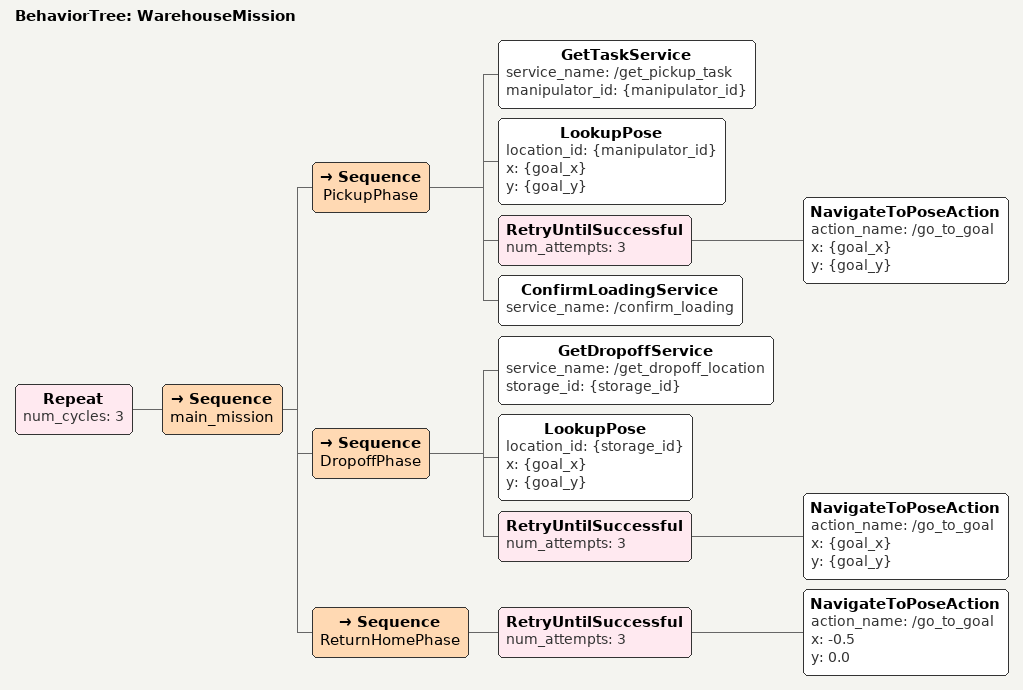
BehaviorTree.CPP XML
<root BTCPP_format="4">
  <BehaviorTree ID="WarehouseMission">

    <!-- Robot udela 3 cykly-->
    <Repeat num_cycles="3">
      <Sequence name="main_mission">

        <Sequence name="PickupPhase">
          <GetTaskService service_name="/get_pickup_task"
                          manipulator_id="{manipulator_id}"/>

          <LookupPose location_id="{manipulator_id}"
                      x="{goal_x}" y="{goal_y}"/>

          <RetryUntilSuccessful num_attempts="3">
            <NavigateToPoseAction action_name="/go_to_goal"
                                  x="{goal_x}" y="{goal_y}"/>
          </RetryUntilSuccessful>

          <ConfirmLoadingService service_name="/confirm_loading"/>
        </Sequence>

        <Sequence name="DropoffPhase">
          <GetDropoffService service_name="/get_dropoff_location"
                             storage_id="{storage_id}"/>

          <LookupPose location_id="{storage_id}"
                      x="{goal_x}" y="{goal_y}"/>

          <RetryUntilSuccessful num_attempts="3">
            <NavigateToPoseAction action_name="/go_to_goal"
                                  x="{goal_x}" y="{goal_y}"/>
          </RetryUntilSuccessful>
        </Sequence>

        <Sequence name="ReturnHomePhase">
          <RetryUntilSuccessful num_attempts="3">
            <NavigateToPoseAction action_name="/go_to_goal"
                                  x="-0.5" y="0.0"/>
          </RetryUntilSuccessful>
        </Sequence>

      </Sequence>
    </Repeat>

  </BehaviorTree>
</root>
